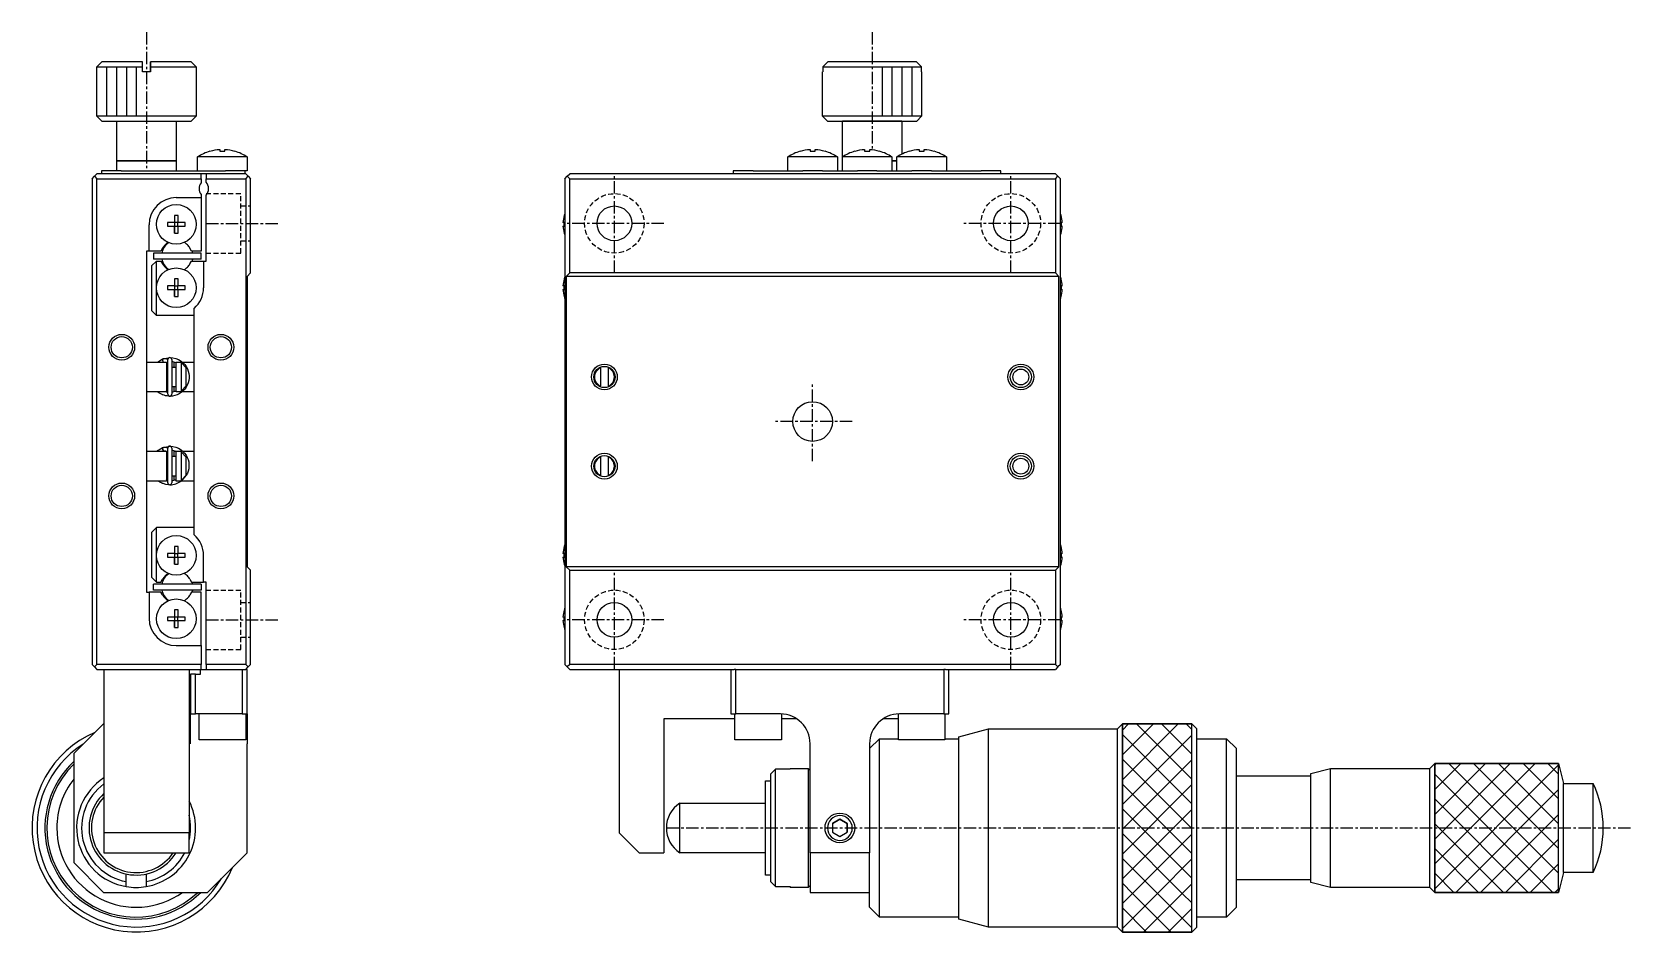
# Model space of a CAD drawing. Extents: x 440 to 775, y 150 to 385.
# Drawn here: x 613.1 to 774.6, y 237.3 to 328.1 of the extents above; entities that cross this region are included whole.
import ezdxf

# ---------------------------------------------------------------- set-up
doc = ezdxf.new("R2010")
doc.units = 0
doc.linetypes.add('CENTER', pattern=[2, 1.25, -0.25, 0.25, -0.25])
doc.linetypes.add('DASHED', pattern=[0.75, 0.5, -0.25])
doc.layers.get('0').update_dxf_attribs({"linetype": 'CONTINUOUS'})
doc.layers.add('CENTER', color=1, linetype='CENTER')

msp = doc.modelspace()

# ---------------------------------------------------------------- linework, layer by layer
at = {"color": 7, "linetype": 'CONTINUOUS'}
for p, q in [((619.66, 324.55), (620.16, 325.05)), ((624.26, 325.05), (620.16, 325.05)), ((624.26, 324.55), (624.26, 325.05)), ((629.16, 325.05), (625.06, 325.05)), ((625.06, 325.05), (625.06, 324.55)), ((625.06, 324.55), (625.06, 325.05)), ((629.16, 325.05), (629.66, 324.55)), ((693.37, 325.05), (692.87, 324.55)), ((702.34, 325.05), (693.37, 325.05)), ((702.84, 324.55), (702.34, 325.05)), ((619.66, 324.55), (624.26, 324.55)), ((619.66, 319.55), (619.66, 324.55)), ((624.26, 324.05), (624.26, 324.55)), ((625.06, 324.05), (624.26, 324.05)), ((625.06, 324.05), (625.06, 324.55)), ((625.06, 324.55), (629.66, 324.55)), ((625.06, 324.55), (625.06, 324.05)), ((629.66, 324.55), (629.66, 319.55)), ((692.87, 324.05), (692.85, 324.05)), ((692.85, 319.55), (692.85, 324.05)), ((692.87, 324.55), (702.84, 324.55)), ((692.87, 324.55), (692.87, 324.05)), ((702.84, 324.05), (702.84, 324.55)), ((702.85, 324.05), (702.84, 324.05)), ((702.85, 324.05), (702.85, 319.55)), ((624.66, 319.55), (619.66, 319.55)), ((620.16, 319.05), (619.66, 319.55)), ((620.16, 319.05), (624.66, 319.05)), ((621.66, 315.05), (621.66, 319.05)), ((629.66, 319.55), (624.66, 319.55)), ((624.66, 319.05), (629.16, 319.05)), ((627.66, 319.05), (627.66, 315.05)), ((629.66, 319.55), (629.16, 319.05)), ((702.85, 319.55), (692.85, 319.55)), ((693.35, 319.05), (692.85, 319.55)), ((693.35, 319.05), (694.85, 319.05)), ((693.35, 319.05), (702.35, 319.05)), ((694.85, 319.05), (700.85, 319.05)), ((700.85, 319.05), (694.85, 319.05)), ((694.85, 315.45), (694.85, 319.05)), ((700.85, 319.05), (702.35, 319.05)), ((700.85, 319.05), (700.85, 315.73)), ((702.85, 319.55), (702.35, 319.05)), ((621.66, 315.05), (624.66, 315.05)), ((624.66, 315.05), (621.66, 315.05)), ((621.66, 314.05), (621.66, 315.05)), ((624.66, 315.05), (627.66, 315.05)), ((627.66, 315.05), (624.66, 315.05)), ((627.66, 315.05), (627.66, 314.05)), ((634.81, 315.45), (629.81, 315.45)), ((629.81, 314.05), (629.81, 315.45)), ((631.05, 316.02), (631.05, 316.02)), ((632.05, 316.19), (632.05, 316.02)), ((632.05, 316.02), (632.57, 316.02)), ((632.57, 316.02), (632.57, 316.19)), ((633.57, 316.02), (633.57, 316.02)), ((634.81, 315.45), (634.81, 314.05)), ((691.85, 315.45), (689.35, 315.45)), ((689.35, 314.05), (689.35, 315.45)), ((690.59, 316.02), (690.59, 316.02)), ((691.59, 316.19), (691.59, 316.02)), ((691.59, 316.02), (692.11, 316.02)), ((694.35, 315.45), (691.85, 315.45)), ((692.11, 316.02), (692.11, 316.19)), ((693.11, 316.02), (693.11, 316.02)), ((694.35, 315.45), (694.35, 314.05)), ((697.35, 315.45), (694.85, 315.45)), ((694.85, 314.05), (694.85, 315.45)), ((696.09, 316.02), (696.09, 316.02)), ((697.09, 316.19), (697.09, 316.02)), ((697.09, 316.02), (697.61, 316.02)), ((699.85, 315.45), (697.35, 315.45)), ((697.61, 316.02), (697.61, 316.19)), ((698.61, 316.02), (698.61, 316.02)), ((699.85, 315.45), (699.85, 314.05)), ((699.85, 315.05), (700.35, 315.05)), ((700.35, 315.05), (699.85, 315.05)), ((702.85, 315.45), (700.35, 315.45)), ((700.35, 314.05), (700.35, 315.45)), ((701.59, 316.02), (701.59, 316.02)), ((702.59, 316.19), (702.59, 316.02)), ((702.59, 316.02), (703.11, 316.02)), ((705.35, 315.45), (702.85, 315.45)), ((703.11, 316.02), (703.11, 316.19)), ((704.11, 316.02), (704.11, 316.02)), ((705.35, 315.45), (705.35, 314.05)), ((619.16, 313.25), (619.41, 313.5)), ((619.66, 313.75), (619.41, 313.5)), ((619.41, 313.5), (619.66, 313.25)), ((630.16, 313.75), (619.66, 313.75)), ((622.11, 314.05), (620.11, 314.05)), ((620.11, 314.05), (620.11, 313.75)), ((622.11, 314.05), (631.23, 314.05)), ((630.66, 313.75), (630.16, 313.75)), ((630.16, 313.25), (630.16, 313.75)), ((634.66, 313.75), (630.66, 313.75)), ((630.66, 313.75), (630.66, 313.25)), ((631.23, 314.05), (632.61, 314.05)), ((634.61, 314.05), (632.61, 314.05)), ((634.61, 313.75), (634.61, 314.05)), ((634.81, 314.05), (634.61, 314.05)), ((634.91, 313.5), (634.66, 313.75)), ((634.66, 313.25), (634.91, 313.5)), ((634.91, 313.5), (635.16, 313.25)), ((666.85, 313.25), (667.1, 313.5)), ((667.1, 313.5), (667.35, 313.75)), ((667.1, 313.5), (667.35, 313.25)), ((716.35, 313.75), (667.35, 313.75)), ((683.85, 314.05), (683.85, 313.75)), ((685.85, 314.05), (683.85, 314.05)), ((685.85, 314.05), (690.78, 314.05)), ((690.78, 314.05), (690.87, 314.05)), ((691.85, 314.05), (690.87, 314.05)), ((692.83, 314.05), (691.85, 314.05)), ((692.83, 314.05), (692.93, 314.05)), ((692.93, 314.05), (696.28, 314.05)), ((696.28, 314.05), (696.37, 314.05)), ((697.35, 314.05), (696.37, 314.05)), ((698.33, 314.05), (697.35, 314.05)), ((698.33, 314.05), (698.43, 314.05)), ((698.43, 314.05), (701.78, 314.05)), ((701.78, 314.05), (701.87, 314.05)), ((702.85, 314.05), (701.87, 314.05)), ((703.83, 314.05), (702.85, 314.05)), ((703.83, 314.05), (703.93, 314.05)), ((703.93, 314.05), (708.85, 314.05)), ((710.85, 314.05), (708.85, 314.05)), ((710.85, 313.75), (710.85, 314.05)), ((716.35, 313.75), (716.6, 313.5)), ((716.35, 313.25), (716.6, 313.5)), ((716.6, 313.5), (716.85, 313.25)), ((619.16, 313.25), (619.16, 264.25)), ((619.66, 313.25), (630.16, 313.25)), ((619.66, 264.25), (619.66, 313.25)), ((630.16, 313.25), (630.16, 312.85)), ((630.66, 313.25), (634.66, 313.25)), ((630.66, 312.91), (630.66, 313.25)), ((634.66, 313.25), (634.66, 264.25)), ((635.16, 303.75), (635.16, 313.25)), ((666.85, 313.25), (666.85, 264.25)), ((667.35, 303.75), (667.35, 313.25)), ((667.35, 313.25), (716.35, 313.25)), ((716.35, 313.25), (716.35, 303.75)), ((716.85, 264.25), (716.85, 313.25)), ((627.66, 311.35), (630.16, 311.35)), ((630.16, 311.65), (630.16, 311.35)), ((630.16, 311.35), (630.16, 305.95)), ((630.66, 304.95), (630.66, 311.59)), ((624.91, 305.95), (624.91, 308.6)), ((626.77, 308.83), (626.77, 308.47)), ((627.48, 308.83), (626.77, 308.83)), ((626.77, 308.47), (627.48, 308.47)), ((627.48, 309.54), (627.48, 308.83)), ((627.84, 309.54), (627.48, 309.54)), ((627.48, 309.54), (627.48, 308.83)), ((627.49, 308.82), (627.48, 308.83)), ((627.49, 308.48), (627.48, 308.47)), ((627.48, 308.47), (627.48, 307.77)), ((627.48, 307.77), (627.48, 308.47)), ((627.83, 308.82), (627.49, 308.82)), ((627.49, 308.82), (627.49, 308.48)), ((627.49, 308.48), (627.83, 308.48)), ((627.83, 308.82), (627.84, 308.83)), ((627.83, 308.48), (627.83, 308.82)), ((627.83, 308.48), (627.84, 308.47)), ((627.84, 308.83), (627.84, 309.54)), ((628.54, 308.83), (627.84, 308.83)), ((627.84, 308.47), (628.54, 308.47)), ((627.84, 307.77), (627.84, 308.47)), ((628.54, 308.47), (628.54, 308.83)), ((666.78, 308.83), (666.66, 308.83)), ((666.66, 308.47), (666.78, 308.47)), ((666.78, 309.54), (666.78, 309.54)), ((666.78, 308.47), (666.78, 308.83)), ((716.93, 309.54), (716.92, 309.54)), ((716.92, 308.83), (716.92, 308.47)), ((717.04, 308.83), (716.92, 308.83)), ((716.92, 308.47), (717.04, 308.47)), ((627.48, 307.77), (627.84, 307.77)), ((666.78, 307.76), (666.78, 307.77)), ((716.92, 307.77), (716.93, 307.76)), ((624.66, 305.95), (624.66, 303.75)), ((624.91, 305.95), (624.66, 305.95)), ((626.11, 305.95), (624.91, 305.95)), ((630.16, 305.75), (625.36, 305.75)), ((625.36, 305.75), (625.36, 305.15)), ((626.28, 306.25), (626.11, 305.95)), ((629.2, 305.95), (629.03, 306.25)), ((630.16, 305.95), (629.2, 305.95)), ((630.16, 305.15), (630.16, 305.75)), ((624.66, 303.75), (624.66, 271.55)), ((625.66, 304.95), (625.16, 304.45)), ((625.16, 304.45), (625.16, 299.95)), ((630.16, 305.15), (625.36, 305.15)), ((625.66, 304.95), (626.11, 304.95)), ((625.66, 302.25), (625.66, 304.95)), ((626.11, 304.95), (626.28, 304.66)), ((629.03, 304.66), (629.2, 304.95)), ((629.2, 304.95), (630.41, 304.95)), ((630.41, 304.95), (630.66, 304.95)), ((630.41, 304.95), (630.41, 302.25)), ((635.16, 303.75), (634.81, 303.4)), ((667.35, 303.75), (667, 303.4)), ((716.35, 303.75), (667.35, 303.75)), ((716.7, 303.4), (716.35, 303.75)), ((625.66, 299.45), (625.66, 302.25)), ((626.77, 302.43), (626.77, 302.07)), ((627.48, 302.43), (626.77, 302.43)), ((626.77, 302.07), (627.48, 302.07)), ((627.48, 303.14), (627.48, 302.43)), ((627.84, 303.14), (627.48, 303.14)), ((627.48, 303.14), (627.48, 302.43)), ((627.49, 302.42), (627.48, 302.43)), ((627.49, 302.08), (627.48, 302.07)), ((627.48, 302.07), (627.48, 301.37)), ((627.48, 301.37), (627.48, 302.07)), ((627.83, 302.42), (627.49, 302.42)), ((627.49, 302.42), (627.49, 302.08)), ((627.49, 302.08), (627.83, 302.08)), ((627.83, 302.42), (627.84, 302.43)), ((627.83, 302.08), (627.83, 302.42)), ((627.83, 302.08), (627.84, 302.07)), ((627.84, 302.43), (627.84, 303.14)), ((628.54, 302.43), (627.84, 302.43)), ((627.84, 302.07), (628.54, 302.07)), ((627.84, 301.37), (627.84, 302.07)), ((628.54, 302.07), (628.54, 302.43)), ((634.81, 303.4), (634.81, 274.1)), ((666.78, 302.43), (666.66, 302.43)), ((666.66, 302.07), (666.78, 302.07)), ((666.78, 303.14), (666.78, 303.14)), ((666.78, 302.07), (666.78, 302.43)), ((667, 303.4), (667, 274.1)), ((716.7, 303.4), (667, 303.4)), ((716.7, 274.1), (716.7, 303.4)), ((716.93, 303.14), (716.92, 303.14)), ((716.92, 302.43), (716.92, 302.07)), ((717.04, 302.43), (716.92, 302.43)), ((716.92, 302.07), (717.04, 302.07)), ((627.48, 301.37), (627.84, 301.37)), ((666.78, 301.36), (666.78, 301.37)), ((716.92, 301.37), (716.93, 301.36)), ((625.16, 299.95), (625.66, 299.45)), ((629.46, 299.45), (625.66, 299.45)), ((629.46, 277.33), (629.46, 300.17)), ((624.66, 294.75), (626.66, 294.75)), ((625.75, 294.75), (626.24, 295.05)), ((626.23, 295.05), (626.33, 294.75)), ((626.24, 295.05), (626.98, 295.21)), ((626.66, 294.75), (626.66, 291.75)), ((626.81, 294.41), (626.66, 294.67)), ((626.66, 294.25), (626.81, 294.25)), ((626.81, 291.51), (626.81, 295.01)), ((627.21, 295.01), (627.21, 291.51)), ((627.66, 294.67), (627.21, 294.8)), ((627.21, 294.25), (627.66, 294.25)), ((627.46, 294.25), (627.46, 294.75)), ((627.66, 291.75), (627.66, 294.75)), ((627.66, 294.75), (628.16, 294.75)), ((628.16, 294.75), (628.16, 294.7)), ((628.16, 294.7), (628.16, 291.81)), ((628.66, 294.17), (628.16, 294.7)), ((628.26, 294.75), (628.26, 294.75)), ((628.26, 294.75), (629.46, 294.75)), ((628.66, 292.34), (628.66, 294.17)), ((670.45, 294.17), (670.45, 294.25)), ((670.45, 294.17), (670.45, 292.34)), ((671.25, 294.25), (671.25, 294.17)), ((671.25, 292.34), (671.25, 294.17)), ((628.16, 291.81), (628.66, 292.34)), ((670.45, 292.25), (670.45, 292.34)), ((671.25, 292.34), (671.25, 292.25)), ((626.66, 291.75), (624.66, 291.75)), ((626.24, 291.47), (626.19, 291.49)), ((626.24, 291.47), (626.24, 291.47)), ((626.24, 291.47), (626.24, 291.47)), ((626.28, 291.45), (626.24, 291.47)), ((626.29, 291.45), (626.28, 291.45)), ((626.3, 291.45), (626.29, 291.45)), ((626.29, 291.45), (626.29, 291.45)), ((626.29, 291.45), (626.29, 291.45)), ((626.29, 291.45), (626.29, 291.45)), ((626.29, 291.45), (626.29, 291.45)), ((626.3, 291.45), (626.3, 291.45)), ((626.3, 291.45), (626.3, 291.45)), ((626.64, 291.75), (626.66, 291.75)), ((626.81, 292.25), (626.66, 292.25)), ((626.66, 291.85), (626.81, 292.11)), ((626.66, 291.75), (626.81, 291.72)), ((627.66, 292.25), (627.21, 292.25)), ((627.21, 291.72), (627.66, 291.85)), ((627.46, 291.78), (627.46, 292.25)), ((628.16, 291.75), (627.66, 291.75)), ((628.16, 291.81), (628.16, 291.75)), ((629.46, 291.75), (628.24, 291.75)), ((628.24, 291.75), (628.24, 291.75)), ((628.24, 291.75), (628.24, 291.75)), ((625.68, 285.75), (626.23, 286.11)), ((626.22, 286.11), (626.36, 285.75)), ((626.23, 286.11), (626.97, 286.27)), ((626.8, 282.57), (626.8, 286.07)), ((627.2, 286.07), (627.2, 282.57)), ((627.66, 285.72), (627.2, 285.86)), ((624.66, 285.75), (626.66, 285.75)), ((626.59, 285.75), (626.41, 285.75)), ((626.66, 285.75), (626.66, 282.75)), ((626.8, 285.47), (626.66, 285.72)), ((626.66, 285.25), (626.8, 285.25)), ((627.2, 285.25), (627.66, 285.25)), ((627.46, 285.25), (627.46, 285.75)), ((627.46, 285.75), (627.58, 285.75)), ((627.66, 282.75), (627.66, 285.75)), ((627.66, 285.75), (628.16, 285.75)), ((628.16, 285.75), (628.16, 285.7)), ((628.16, 285.7), (628.16, 282.81)), ((628.66, 285.17), (628.16, 285.7)), ((628.31, 285.75), (628.31, 285.75)), ((628.31, 285.75), (628.31, 285.75)), ((628.32, 285.75), (629.46, 285.75)), ((628.66, 283.34), (628.66, 285.17)), ((670.45, 285.17), (670.45, 285.25)), ((670.45, 285.17), (670.45, 283.34)), ((671.25, 285.25), (671.25, 285.17)), ((671.25, 283.34), (671.25, 285.17)), ((626.66, 282.75), (624.66, 282.75)), ((626.8, 283.25), (626.66, 283.25)), ((626.66, 282.92), (626.8, 283.17)), ((626.66, 282.81), (626.8, 282.78)), ((627.66, 283.25), (627.2, 283.25)), ((627.2, 282.78), (627.66, 282.92)), ((627.46, 282.84), (627.46, 283.25)), ((628.16, 282.75), (627.66, 282.75)), ((628.67, 283.33), (628.15, 282.75)), ((628.16, 282.81), (628.66, 283.34)), ((628.16, 282.81), (628.16, 282.75)), ((629.46, 282.75), (628.16, 282.75)), ((670.45, 283.25), (670.45, 283.34)), ((671.25, 283.34), (671.25, 283.25)), ((626.23, 282.53), (626.18, 282.55)), ((626.23, 282.53), (626.23, 282.53)), ((626.23, 282.53), (626.23, 282.53)), ((626.27, 282.51), (626.23, 282.53)), ((626.28, 282.51), (626.27, 282.51)), ((626.29, 282.5), (626.28, 282.51)), ((626.28, 282.51), (626.28, 282.51)), ((626.28, 282.51), (626.28, 282.51)), ((626.28, 282.51), (626.28, 282.51)), ((626.28, 282.51), (626.28, 282.51)), ((626.28, 282.51), (626.28, 282.51)), ((626.29, 282.5), (626.29, 282.5)), ((625.66, 278.05), (625.16, 277.55)), ((629.46, 278.05), (625.66, 278.05)), ((625.66, 275.25), (625.66, 278.05)), ((625.16, 277.55), (625.16, 273.05)), ((625.66, 272.55), (625.66, 275.25)), ((626.77, 275.43), (626.77, 275.07)), ((627.48, 275.43), (626.77, 275.43)), ((626.77, 275.07), (627.48, 275.07)), ((627.48, 276.14), (627.48, 275.43)), ((627.84, 276.14), (627.48, 276.14)), ((627.48, 276.14), (627.48, 275.43)), ((627.49, 275.42), (627.48, 275.43)), ((627.49, 275.08), (627.48, 275.07)), ((627.48, 275.07), (627.48, 274.37)), ((627.48, 274.37), (627.48, 275.07)), ((627.83, 275.42), (627.49, 275.42)), ((627.49, 275.42), (627.49, 275.08)), ((627.49, 275.08), (627.83, 275.08)), ((627.83, 275.42), (627.84, 275.43)), ((627.83, 275.08), (627.83, 275.42)), ((627.83, 275.08), (627.84, 275.07)), ((627.84, 275.43), (627.84, 276.14)), ((628.54, 275.43), (627.84, 275.43)), ((627.84, 275.07), (628.54, 275.07)), ((627.84, 274.37), (627.84, 275.07)), ((628.54, 275.07), (628.54, 275.43)), ((630.41, 272.55), (630.41, 275.25)), ((666.78, 275.43), (666.66, 275.43)), ((666.66, 275.07), (666.78, 275.07)), ((666.78, 276.14), (666.78, 276.14)), ((666.78, 275.07), (666.78, 275.43)), ((716.93, 276.14), (716.92, 276.14)), ((716.92, 275.43), (716.92, 275.07)), ((717.04, 275.43), (716.92, 275.43)), ((716.92, 275.07), (717.04, 275.07)), ((625.16, 273.05), (625.66, 272.55)), ((627.48, 274.37), (627.84, 274.37)), ((634.81, 274.1), (635.16, 273.75)), ((635.16, 264.25), (635.16, 273.75)), ((666.78, 274.36), (666.78, 274.37)), ((667, 274.1), (667.35, 273.75)), ((716.7, 274.1), (667, 274.1)), ((667.35, 264.25), (667.35, 273.75)), ((667.35, 273.75), (716.35, 273.75)), ((716.35, 273.75), (716.7, 274.1)), ((716.35, 273.75), (716.35, 264.25)), ((716.92, 274.37), (716.93, 274.36)), ((624.66, 271.55), (624.91, 271.55)), ((624.91, 271.55), (624.91, 268.9)), ((626.11, 271.55), (624.91, 271.55)), ((630.16, 272.35), (625.36, 272.35)), ((625.36, 271.75), (625.36, 272.35)), ((630.16, 271.75), (625.36, 271.75)), ((625.66, 272.55), (626.11, 272.55)), ((626.11, 272.55), (626.28, 272.85)), ((626.28, 271.26), (626.11, 271.55)), ((629.03, 272.85), (629.2, 272.55)), ((629.2, 271.55), (629.03, 271.26)), ((629.2, 272.55), (630.41, 272.55)), ((630.16, 271.55), (629.2, 271.55)), ((630.16, 272.35), (630.16, 271.75)), ((630.16, 266.15), (630.16, 271.55)), ((630.66, 272.55), (630.41, 272.55)), ((630.66, 264.25), (630.66, 272.55)), ((627.48, 269.74), (627.48, 269.03)), ((627.84, 269.74), (627.48, 269.74)), ((627.48, 269.74), (627.48, 269.03)), ((627.84, 269.03), (627.84, 269.74)), ((666.78, 269.74), (666.78, 269.74)), ((716.93, 269.74), (716.92, 269.74)), ((626.77, 269.03), (626.77, 268.67)), ((627.48, 269.03), (626.77, 269.03)), ((626.77, 268.67), (627.48, 268.67)), ((627.49, 269.02), (627.48, 269.03)), ((627.49, 268.68), (627.48, 268.67)), ((627.48, 268.67), (627.48, 267.97)), ((627.48, 267.97), (627.48, 268.67)), ((627.83, 269.02), (627.49, 269.02)), ((627.49, 269.02), (627.49, 268.68)), ((627.49, 268.68), (627.83, 268.68)), ((627.83, 269.02), (627.84, 269.03)), ((627.83, 268.68), (627.83, 269.02)), ((627.83, 268.68), (627.84, 268.67)), ((628.54, 269.03), (627.84, 269.03)), ((627.84, 268.67), (628.54, 268.67)), ((627.84, 267.97), (627.84, 268.67)), ((628.54, 268.67), (628.54, 269.03)), ((666.78, 269.03), (666.66, 269.03)), ((666.66, 268.67), (666.78, 268.67)), ((666.78, 268.67), (666.78, 269.03)), ((716.92, 269.03), (716.92, 268.67)), ((717.04, 269.03), (716.92, 269.03)), ((716.92, 268.67), (717.04, 268.67)), ((627.48, 267.97), (627.84, 267.97)), ((666.78, 267.96), (666.78, 267.97)), ((716.92, 267.97), (716.93, 267.96)), ((627.66, 266.15), (630.16, 266.15)), ((630.16, 266.15), (630.16, 264.25)), ((619.16, 264.25), (619.41, 264)), ((619.66, 264.25), (619.41, 264)), ((619.41, 264), (619.66, 263.75)), ((630.16, 264.25), (619.66, 264.25)), ((619.66, 263.75), (630.16, 263.75)), ((620.36, 263.75), (620.36, 247.25)), ((628.96, 263.75), (628.96, 247.25)), ((629.11, 263.25), (629.11, 259.25)), ((629.61, 263.25), (629.11, 263.25)), ((629.61, 263.25), (630.11, 263.25)), ((629.61, 259.25), (629.61, 263.25)), ((630.11, 263.25), (630.11, 263.75)), ((630.16, 263.75), (630.16, 264.25)), ((630.16, 263.75), (630.66, 263.75)), ((634.66, 264.25), (630.66, 264.25)), ((630.66, 264.25), (630.66, 263.75)), ((630.66, 263.75), (634.66, 263.75)), ((634.31, 263.75), (634.31, 259.25)), ((634.91, 264), (634.66, 264.25)), ((634.66, 263.75), (634.91, 264)), ((634.81, 263.75), (634.66, 263.75)), ((634.81, 259.25), (634.81, 263.75)), ((635.16, 264.25), (634.91, 264)), ((667.1, 264), (666.85, 264.25)), ((667.35, 264.25), (667.1, 264)), ((667.35, 263.75), (667.1, 264)), ((716.35, 264.25), (667.35, 264.25)), ((667.35, 263.75), (683.95, 263.75)), ((672.35, 263.75), (672.35, 247.25)), ((683.6, 263.75), (683.6, 259.25)), ((684.1, 263.75), (683.95, 263.75)), ((684.1, 259.25), (684.1, 263.75)), ((684.1, 263.75), (705.1, 263.75)), ((705.1, 263.75), (705.1, 259.25)), ((705.25, 263.75), (705.1, 263.75)), ((705.25, 263.75), (716.35, 263.75)), ((705.6, 259.25), (705.6, 263.75)), ((716.6, 264), (716.35, 264.25)), ((716.6, 264), (716.35, 263.75)), ((716.85, 264.25), (716.6, 264)), ((629.11, 259.25), (629.61, 259.25)), ((629.11, 256.25), (629.11, 259.25)), ((634.31, 259.25), (629.61, 259.25)), ((629.96, 256.65), (629.96, 259.25)), ((634.31, 259.25), (634.81, 259.25)), ((634.66, 259.25), (634.66, 256.65)), ((634.81, 259.25), (634.81, 256.25)), ((676.85, 258.75), (676.85, 245.25)), ((684, 258.75), (676.85, 258.75)), ((683.6, 259.25), (684.1, 259.25)), ((684, 256.65), (684, 259.25)), ((688.6, 259.25), (684.1, 259.25)), ((688.7, 259.25), (688.7, 256.65)), ((690.26, 258.75), (688.7, 258.75)), ((700.5, 258.75), (698.94, 258.75)), ((700.5, 256.65), (700.5, 259.25)), ((705.1, 259.25), (700.6, 259.25)), ((705.1, 259.25), (705.6, 259.25)), ((705.2, 259.25), (705.2, 256.65)), ((617.31, 255.25), (620.31, 258.25)), ((620.31, 258.25), (620.36, 258.25)), ((628.96, 258.25), (629.11, 258.25)), ((706.6, 256.95), (709.6, 257.75)), ((706.6, 247.75), (706.6, 256.95)), ((709.6, 247.75), (709.6, 257.75)), ((709.6, 257.75), (722.6, 257.75)), ((722.6, 257.75), (723.1, 258.25)), ((722.6, 247.75), (722.6, 257.75)), ((723.1, 247.75), (723.1, 258.25)), ((730.1, 258.25), (730.6, 257.75)), ((730.6, 256.75), (730.6, 257.75)), ((730.6, 247.75), (730.6, 257.75)), ((617.31, 255.25), (617.31, 244.25)), ((634.66, 256.65), (629.96, 256.65)), ((634.81, 249), (634.81, 256.25)), ((688.7, 256.65), (684, 256.65)), ((691.6, 245.25), (691.6, 256.25)), ((697.6, 255.75), (698.6, 256.75)), ((697.6, 256.25), (697.6, 245.25)), ((698.6, 247.75), (698.6, 256.75)), ((698.6, 256.75), (700.5, 256.75)), ((705.2, 256.65), (700.5, 256.65)), ((705.2, 256.75), (706.6, 256.75)), ((730.6, 250.25), (730.6, 256.75)), ((730.6, 247.75), (730.6, 256.75)), ((730.6, 256.75), (733.6, 256.75)), ((733.6, 247.75), (733.6, 256.75)), ((733.6, 256.75), (734.6, 255.75)), ((734.6, 253), (734.6, 255.75)), ((734.6, 247.75), (734.6, 255.75)), ((688.1, 253.67), (687.6, 253.16)), ((689.6, 253.67), (688.1, 253.67)), ((688.1, 241.84), (688.1, 253.67)), ((689.6, 253.75), (689.6, 253.67)), ((689.6, 253.75), (691.4, 253.75)), ((691.4, 253.75), (691.4, 241.75)), ((691.4, 253.75), (691.6, 253.55)), ((742.1, 253.25), (744.1, 253.75)), ((744.1, 247.75), (744.1, 253.75)), ((744.1, 253.75), (754.1, 253.75)), ((754.1, 253.75), (754.6, 254.25)), ((754.1, 247.75), (754.1, 253.75)), ((754.6, 247.75), (754.6, 254.25)), ((767.1, 254.25), (767.6, 252.25)), ((687.1, 252.13), (687.1, 252.5)), ((687.1, 252.5), (687.6, 252.5)), ((687.1, 247.75), (687.1, 252.13)), ((687.6, 253.16), (687.6, 242.35)), ((734.6, 250.25), (734.6, 253)), ((734.6, 247.75), (734.6, 253)), ((734.6, 253), (742.1, 253)), ((742.1, 247.75), (742.1, 253.25)), ((767.6, 247.75), (767.6, 252.25)), ((767.6, 252.25), (770.59, 252.25)), ((770.59, 247.75), (770.59, 252.25)), ((634.81, 246.5), (634.81, 249)), ((678.44, 247.75), (678.44, 250.25)), ((678.44, 250.25), (687.1, 250.25)), ((628.96, 247.25), (620.36, 247.25)), ((620.36, 247.25), (620.36, 245.25)), ((628.96, 245.25), (628.96, 247.25)), ((674.35, 245.25), (672.35, 247.25)), ((678.44, 245.25), (678.44, 247.75)), ((687.1, 243.37), (687.1, 247.75)), ((694.6, 248.62), (693.85, 248.19)), ((693.85, 248.19), (694.6, 248.62)), ((693.85, 248.19), (693.85, 247.32)), ((693.85, 247.32), (694.6, 246.89)), ((695.35, 248.19), (694.6, 248.62)), ((694.6, 248.62), (695.35, 248.19)), ((694.6, 246.89), (695.35, 247.32)), ((695.35, 247.32), (695.35, 248.19)), ((695.35, 248.19), (695.35, 247.32)), ((698.6, 238.75), (698.6, 247.75)), ((706.6, 238.55), (706.6, 247.75)), ((709.6, 237.75), (709.6, 247.75)), ((722.6, 237.75), (722.6, 247.75)), ((730.1, 237.25), (730.1, 247.75)), ((730.6, 237.75), (730.6, 247.75)), ((730.6, 238.75), (730.6, 247.75)), ((733.6, 238.75), (733.6, 247.75)), ((734.6, 239.75), (734.6, 247.75)), ((734.6, 242.5), (734.6, 247.75)), ((742.1, 242.25), (742.1, 247.75)), ((744.1, 241.75), (744.1, 247.75)), ((754.1, 241.75), (754.1, 247.75)), ((767.1, 241.25), (767.1, 247.75)), ((767.6, 243.25), (767.6, 247.75)), ((770.59, 243.25), (770.59, 247.75)), ((634.81, 245.25), (634.81, 246.5)), ((620.31, 241.25), (617.31, 244.25)), ((620.36, 245.25), (628.96, 245.25)), ((634.81, 245.25), (630.81, 241.25)), ((674.35, 245.25), (676.85, 245.25)), ((687.1, 245.25), (678.44, 245.25)), ((697.6, 245.25), (691.6, 245.25)), ((691.6, 245.25), (691.6, 241.25)), ((697.6, 241.25), (697.6, 245.25)), ((730.6, 238.75), (730.6, 245.25)), ((734.6, 242.5), (734.6, 245.25)), ((622.61, 242.35), (622.61, 243.11)), ((622.61, 241.84), (622.61, 243.11)), ((622.61, 241.84), (622.61, 242.35)), ((624.61, 243.11), (624.61, 242.35)), ((624.61, 242.35), (624.61, 241.84)), ((687.1, 243), (687.1, 243.37)), ((687.6, 243), (687.1, 243)), ((687.6, 242.35), (688.1, 241.84)), ((734.6, 239.75), (734.6, 242.5)), ((742.1, 242.5), (734.6, 242.5)), ((744.1, 241.75), (742.1, 242.25)), ((767.6, 243.25), (767.1, 241.25)), ((770.59, 243.25), (767.6, 243.25)), ((620.31, 241.25), (630.81, 241.25)), ((688.1, 241.84), (689.6, 241.84)), ((689.6, 241.84), (689.6, 241.75)), ((691.4, 241.75), (689.6, 241.75)), ((691.6, 241.95), (691.4, 241.75)), ((691.6, 241.25), (697.6, 241.25)), ((697.6, 239.75), (697.6, 241.25)), ((754.1, 241.75), (744.1, 241.75)), ((754.6, 241.25), (754.1, 241.75)), ((698.6, 238.75), (697.6, 239.75)), ((734.6, 239.75), (733.6, 238.75)), ((706.6, 238.75), (698.6, 238.75)), ((709.6, 237.75), (706.6, 238.55)), ((722.6, 237.75), (709.6, 237.75)), ((723.1, 237.25), (722.6, 237.75)), ((730.6, 237.75), (730.1, 237.25)), ((730.6, 237.75), (730.6, 238.75)), ((733.6, 238.75), (730.6, 238.75))]:
    msp.add_line(p, q, dxfattribs=at)
at = {"color": 3, "linetype": 'CONTINUOUS'}
for p, q in [((620.66, 319.55), (620.66, 324.55)), ((621.66, 319.55), (621.66, 324.55)), ((622.66, 319.55), (622.66, 324.55)), ((623.66, 319.55), (623.66, 324.55)), ((698.85, 324.55), (698.85, 319.55)), ((699.85, 324.55), (699.85, 319.55)), ((700.85, 324.55), (700.85, 319.55)), ((701.85, 324.55), (701.85, 319.55)), ((723.73, 258.25), (723.1, 257.62)), ((726.23, 258.25), (723.1, 255.12)), ((728.73, 258.25), (723.1, 252.62)), ((723.1, 258.25), (730.1, 258.25)), ((730.1, 250.18), (723.1, 257.18)), ((730.1, 257.12), (723.1, 250.12)), ((730.1, 252.68), (724.53, 258.25)), ((730.1, 255.18), (727.03, 258.25)), ((730.1, 257.68), (729.53, 258.25)), ((730.1, 247.75), (730.1, 258.25)), ((730.1, 247.68), (723.1, 254.68)), ((730.1, 254.62), (723.1, 247.62)), ((754.73, 254.25), (754.6, 254.12)), ((757.23, 254.25), (754.6, 251.62)), ((759.73, 254.25), (754.6, 249.12)), ((762.23, 254.25), (754.6, 246.62)), ((764.73, 254.25), (754.6, 244.12)), ((754.6, 254.25), (767.1, 254.25)), ((767.1, 254.12), (754.6, 241.62)), ((767.1, 243.18), (756.03, 254.25)), ((767.1, 245.68), (758.53, 254.25)), ((767.1, 248.18), (761.03, 254.25)), ((767.1, 250.68), (763.53, 254.25)), ((767.1, 253.18), (766.03, 254.25)), ((767.1, 247.75), (767.1, 254.25)), ((730.1, 245.18), (723.1, 252.18)), ((730.1, 252.12), (723.1, 245.12)), ((766.53, 241.25), (754.6, 253.18)), ((764.03, 241.25), (754.6, 250.68)), ((767.1, 251.62), (756.73, 241.25)), ((730.1, 242.68), (723.1, 249.68)), ((730.1, 249.62), (723.1, 242.62)), ((767.1, 249.12), (759.23, 241.25)), ((723.1, 237.25), (723.1, 247.75)), ((729.13, 241.15), (723.1, 247.18)), ((730.1, 247.12), (724.13, 241.15)), ((761.53, 241.25), (754.6, 248.18)), ((754.6, 241.25), (754.6, 247.75)), ((759.03, 241.25), (754.6, 245.68)), ((767.1, 246.62), (761.73, 241.25)), ((726.63, 241.15), (723.1, 244.68)), ((730.1, 244.62), (726.63, 241.15)), ((767.1, 244.12), (764.23, 241.25)), ((756.53, 241.25), (754.6, 243.18)), ((724.13, 241.15), (723.1, 242.18)), ((724.13, 241.15), (723.1, 240.12)), ((726.63, 241.15), (723.1, 237.62)), ((728.03, 237.25), (724.13, 241.15)), ((729.13, 241.15), (725.23, 237.25)), ((730.1, 237.68), (726.63, 241.15)), ((730.1, 242.12), (729.13, 241.15)), ((730.1, 240.18), (729.13, 241.15)), ((767.1, 241.25), (754.6, 241.25)), ((767.1, 241.62), (766.73, 241.25)), ((725.53, 237.25), (723.1, 239.68)), ((730.1, 239.62), (727.73, 237.25)), ((730.1, 237.25), (723.1, 237.25))]:
    msp.add_line(p, q, dxfattribs=at)
at = {"color": 3, "linetype": 'DASHED'}
for p, q in [((630.66, 311.75), (634.16, 311.75)), ((634.16, 305.75), (634.16, 311.75)), ((634.16, 310.5), (635.16, 310.5)), ((634.16, 307), (635.16, 307)), ((630.66, 305.75), (634.16, 305.75)), ((630.66, 271.75), (634.16, 271.75)), ((634.16, 265.75), (634.16, 271.75)), ((634.16, 270.5), (635.16, 270.5)), ((634.16, 267), (635.16, 267)), ((630.66, 265.75), (634.16, 265.75))]:
    msp.add_line(p, q, dxfattribs=at)
at = {"color": 7, "linetype": 'CONTINUOUS'}
for points in [[(626.24, 295.05), (626.27, 295.07), (626.3, 295.08), (626.34, 295.09), (626.37, 295.1), (626.4, 295.1), (626.44, 295.11), (626.47, 295.11), (626.51, 295.11), (626.54, 295.11), (626.57, 295.11), (626.61, 295.1), (626.64, 295.1), (626.68, 295.09), (626.71, 295.08), (626.74, 295.07), (626.77, 295.06), (626.81, 295.04), (626.81, 295.04)], [(626.24, 295.05), (626.24, 295.05), (626.24, 295.05), (626.24, 295.05), (626.24, 295.04), (626.24, 295.04), (626.24, 295.03), (626.24, 295.03), (626.24, 295.02), (626.24, 295.01), (626.24, 295), (626.25, 294.99), (626.25, 294.97), (626.25, 294.96), (626.26, 294.95), (626.26, 294.94), (626.27, 294.92), (626.27, 294.91), (626.28, 294.89), (626.29, 294.88), (626.29, 294.86), (626.3, 294.85), (626.31, 294.83), (626.31, 294.82), (626.32, 294.8), (626.33, 294.79), (626.33, 294.78), (626.34, 294.77), (626.34, 294.75)], [(626.23, 286.11), (626.23, 286.11), (626.23, 286.11), (626.23, 286.11), (626.22, 286.1), (626.22, 286.1), (626.23, 286.09), (626.23, 286.09), (626.23, 286.08), (626.23, 286.07), (626.23, 286.06), (626.24, 286.05), (626.24, 286.04), (626.24, 286.02), (626.25, 286.01), (626.25, 286), (626.26, 285.99), (626.26, 285.97), (626.27, 285.96), (626.27, 285.94), (626.28, 285.93), (626.28, 285.91), (626.29, 285.9), (626.3, 285.89), (626.3, 285.87), (626.31, 285.86), (626.32, 285.84), (626.32, 285.83), (626.33, 285.82), (626.34, 285.81), (626.34, 285.8), (626.35, 285.79), (626.35, 285.78), (626.36, 285.77), (626.36, 285.76), (626.37, 285.76), (626.37, 285.75)], [(626.23, 286.11), (626.26, 286.12), (626.29, 286.14), (626.32, 286.15), (626.36, 286.15), (626.39, 286.16), (626.43, 286.16), (626.46, 286.17), (626.49, 286.17), (626.53, 286.17), (626.56, 286.16), (626.6, 286.16), (626.63, 286.16), (626.67, 286.15), (626.7, 286.14), (626.73, 286.13), (626.76, 286.12), (626.8, 286.1), (626.8, 286.1)]]:
    msp.add_lwpolyline(points, dxfattribs=at)
for points in [[(627.03, 295.21, -0.153945), (628.15, 294.84, -0.128843), (628.78, 294.07, -0.541773), (627.03, 291.31)], [(626.98, 291.31), (626.88, 291.32, -0.15635), (625.77, 291.75)], [(627.02, 286.27, -0.153945), (628.14, 285.9, -0.128843), (628.77, 285.13, -0.245257), (628.67, 283.33)], [(626.97, 282.37), (626.87, 282.37, -0.143873), (625.84, 282.75)]]:
    msp.add_lwpolyline(points, format="xyb", dxfattribs=at)
for points in [[(730.1, 258.25), (723.1, 258.25), (723.1, 237.25), (730.1, 237.25)], [(767.1, 254.25), (754.6, 254.25), (754.6, 241.25), (767.1, 241.25)]]:
    msp.add_lwpolyline(points, close=True, dxfattribs=at)
at = {"color": 3, "linetype": 'DASHED'}
for centre in [(671.85, 308.75), (711.85, 308.75), (671.85, 268.75), (711.85, 268.75)]:
    msp.add_circle(centre, 3, dxfattribs=at)
at = {"color": 7, "linetype": 'CONTINUOUS'}
for centre, radius in [((627.66, 308.65), 2), ((671.85, 308.75), 1.75), ((711.85, 308.75), 1.75), ((627.66, 302.25), 2), ((622.16, 296.25), 1.07), ((632.16, 296.25), 1.07), ((670.85, 293.25), 1.07), ((712.85, 293.25), 1.07), ((712.85, 293.25), 0.8), ((691.85, 288.75), 2), ((670.85, 284.25), 1.07), ((712.85, 284.25), 1.07), ((712.85, 284.25), 0.8), ((622.16, 281.25), 1.07), ((632.16, 281.25), 1.07), ((627.66, 275.25), 2), ((627.66, 268.85), 2), ((671.85, 268.75), 1.75), ((711.85, 268.75), 1.75)]:
    msp.add_circle(centre, radius, dxfattribs=at)
at = {"color": 3, "linetype": 'CONTINUOUS'}
for centre, radius in [((622.16, 296.25), 1.3), ((632.16, 296.25), 1.3), ((670.85, 293.25), 1.3), ((712.85, 293.25), 1.3), ((670.85, 284.25), 1.3), ((712.85, 284.25), 1.3), ((622.16, 281.25), 1.3), ((632.16, 281.25), 1.3), ((694.6, 247.75), 1.5)]:
    msp.add_circle(centre, radius, dxfattribs=at)
at = {"color": 7, "linetype": 'CONTINUOUS'}
for centre, radius, start, end in [((632.31, 311.7), 4.5, 106.2858, 123.749), ((632.31, 311.7), 4.49, 93.3178, 106.2694), ((632.31, 311.7), 4.49, 73.7306, 86.6822), ((632.31, 311.7), 4.5, 56.251, 73.7142), ((691.85, 311.7), 4.5, 106.2858, 123.749), ((691.85, 311.7), 4.49, 93.3178, 106.2694), ((691.85, 311.7), 4.49, 73.7306, 86.6822), ((691.85, 311.7), 4.5, 56.251, 73.7142), ((697.35, 311.7), 4.5, 106.2858, 123.749), ((697.35, 311.7), 4.49, 93.3178, 106.2694), ((697.35, 311.7), 4.49, 73.7306, 86.6822), ((697.35, 311.7), 4.5, 56.251, 73.7142), ((702.85, 311.7), 4.5, 106.2858, 123.749), ((702.85, 311.7), 4.49, 93.3178, 106.2694), ((702.85, 311.7), 4.49, 73.7306, 86.6822), ((702.85, 311.7), 4.5, 56.251, 73.7142), ((630.96, 312.25), 1, 143.1301, 216.8699), ((629.91, 312.25), 1, 318.5904, 41.4096), ((627.66, 308.6), 2.75, 90, 180), ((669.85, 308.65), 3.19, 163.8933, 176.7703), ((669.85, 308.65), 3.19, 183.2297, 196.1067), ((669.85, 308.65), 3.2, 159.6359, 163.8775), ((713.85, 308.65), 3.2, 16.1225, 20.3641), ((713.85, 308.65), 3.19, 3.2297, 16.1067), ((713.85, 308.65), 3.19, 343.8933, 356.7703), ((669.85, 308.65), 3.2, 196.1225, 200.3641), ((713.85, 308.65), 3.2, 339.6359, 343.8775), ((627.76, 305.45), 1.59, 122.1593, 169.1069), ((627.66, 305.45), 1.59, 135, 150), ((627.77, 305.34), 1.75, 121.8865, 135.0044), ((627.54, 305.34), 1.75, 44.9956, 58.1135), ((627.66, 305.45), 1.59, 30, 45), ((627.76, 305.45), 1.59, 10.8931, 18.3585), ((627.76, 305.45), 1.59, 190.893, 237.8406), ((627.66, 305.45), 1.59, 210, 225), ((627.77, 305.57), 1.75, 224.9956, 238.1135), ((627.54, 305.57), 1.75, 301.8865, 315.0044), ((627.66, 305.45), 1.59, 315, 330), ((627.76, 305.45), 1.59, 341.6416, 349.107), ((627.66, 302.25), 2.75, 310.8852, 0), ((669.85, 302.25), 3.19, 163.8933, 176.7703), ((669.85, 302.25), 3.19, 183.2297, 196.1067), ((669.85, 302.25), 3.2, 159.6359, 163.8775), ((713.85, 302.25), 3.2, 16.1225, 20.3641), ((713.85, 302.25), 3.19, 3.2297, 16.1067), ((713.85, 302.25), 3.19, 343.8933, 356.7703), ((669.85, 302.25), 3.2, 196.1225, 200.3641), ((713.85, 302.25), 3.2, 339.6359, 343.8775), ((627.01, 295.01), 0.2, 0, 180), ((670.85, 293.25), 1, 113.5782, 246.4218), ((670.85, 293.25), 1, 293.5782, 66.4218), ((627.01, 291.51), 0.2, 180, 0), ((627, 286.07), 0.2, 0, 180), ((670.85, 284.25), 1, 113.5782, 246.4218), ((670.85, 284.25), 1, 293.5782, 66.4218), ((626.99, 284.32), 1.95, 270.8374, 306.4911), ((627, 282.57), 0.2, 180, 0), ((627.66, 275.25), 2.75, 0, 49.1148), ((669.85, 275.25), 3.2, 159.6359, 163.8775), ((713.85, 275.25), 3.2, 16.1225, 20.3641), ((669.85, 275.25), 3.19, 163.8933, 176.7703), ((669.85, 275.25), 3.19, 183.2297, 196.1067), ((713.85, 275.25), 3.19, 3.2297, 16.1067), ((713.85, 275.25), 3.19, 343.8933, 356.7703), ((627.76, 272.05), 1.59, 122.1594, 169.107), ((627.66, 272.05), 1.59, 135, 150), ((627.77, 271.94), 1.75, 121.8865, 135.0044), ((627.54, 271.94), 1.75, 44.9956, 58.1135), ((627.66, 272.05), 1.59, 30, 45), ((669.85, 275.25), 3.2, 196.1225, 200.3641), ((713.85, 275.25), 3.2, 339.6359, 343.8775), ((627.76, 272.05), 1.59, 190.8931, 237.8407), ((627.76, 272.05), 1.59, 10.893, 18.3584), ((627.76, 272.05), 1.59, 341.6415, 349.1069), ((627.66, 272.05), 1.59, 210, 225), ((627.77, 272.17), 1.75, 224.9956, 238.1135), ((627.54, 272.17), 1.75, 301.8865, 315.0044), ((627.66, 272.05), 1.59, 315, 330), ((669.85, 268.85), 3.19, 163.8933, 176.7703), ((669.85, 268.85), 3.2, 159.6359, 163.8775), ((713.85, 268.85), 3.2, 16.1225, 20.3641), ((713.85, 268.85), 3.19, 3.2297, 16.1067), ((627.66, 268.9), 2.75, 180, 270), ((669.85, 268.85), 3.19, 183.2297, 196.1067), ((713.85, 268.85), 3.19, 343.8933, 356.7703), ((669.85, 268.85), 3.2, 196.1225, 200.3641), ((713.85, 268.85), 3.2, 339.6359, 343.8775), ((688.6, 256.25), 3, 0, 90), ((700.6, 256.25), 3, 90, 180), ((623.61, 247.75), 10.5, 113.3322, 337.6899), ((623.61, 247.75), 10, 122.3713, 329.3647), ((623.61, 247.75), 9.2, 133.2185, 315.0474), ((623.61, 247.75), 9, 134.427, 313.7617), ((623.61, 247.75), 8, 141.9525, 180.0004), ((623.61, 247.75), 6, 122.7972, 260.4059), ((623.61, 247.75), 5.5, 126.2215, 259.5243), ((761.1, 247.75), 10.5, 0, 25.3769), ((623.61, 247.75), 4.75, 133.1736, 328.2431), ((623.61, 247.75), 6, 279.5941, 26.9166), ((623.61, 247.75), 5.5, 346.588, 13.412), ((680.1, 247.75), 3, 123.5573, 180), ((694.6, 247.75), 1.25, 90, 0), ((694.6, 247.75), 1.25, 90, 0), ((694.6, 247.75), 1.25, 0, 90), ((694.6, 247.75), 1.25, 0, 90), ((623.61, 247.75), 8, 180.0004, 305.6591), ((680.1, 247.75), 3, 180, 236.4427), ((761.1, 247.75), 10.5, 334.6231, 0), ((623.61, 247.75), 5.5, 280.4757, 332.9643), ((623.61, 247.75), 6, 260.4059, 279.5941)]:
    msp.add_arc(centre, radius, start, end, dxfattribs=at)
at = {"color": 3, "linetype": 'CONTINUOUS'}
for centre, radius, start, end in [((623.61, 247.75), 4.5, 136.2383, 326.251), ((694.6, 247.75), 1.25, 90, 0), ((694.6, 247.75), 1.25, 0, 90)]:
    msp.add_arc(centre, radius, start, end, dxfattribs=at)
at = {"color": 7, "linetype": 'CONTINUOUS'}
for p in [(671.85, 308.75), (711.85, 308.75), (671.85, 268.75), (711.85, 268.75)]:
    msp.add_point(p, dxfattribs=at)
at = {"layer": 'CENTER', "color": 1, "linetype": 'CENTER'}
for p, q in [((624.66, 328.05), (624.66, 314.05)), ((697.85, 328.05), (697.85, 316.17)), ((671.85, 303.75), (671.85, 313.75)), ((711.85, 303.75), (711.85, 313.75)), ((630.66, 308.75), (638.16, 308.75)), ((676.85, 308.75), (666.85, 308.75)), ((716.85, 308.75), (706.85, 308.75)), ((691.85, 284.75), (691.85, 292.75)), ((695.85, 288.75), (687.85, 288.75)), ((671.85, 263.75), (671.85, 273.75)), ((711.85, 263.75), (711.85, 273.75)), ((630.66, 268.75), (638.16, 268.75)), ((676.85, 268.75), (666.85, 268.75)), ((716.85, 268.75), (706.85, 268.75)), ((677.1, 247.75), (774.6, 247.75))]:
    msp.add_line(p, q, dxfattribs=at)

doc.saveas('drawing.dxf')
